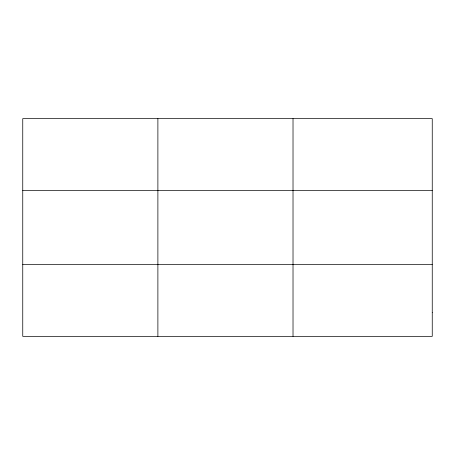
<?xml version="1.0" encoding="UTF-8"?>
<svg xmlns="http://www.w3.org/2000/svg" width="455" height="455" viewBox="0 0 455 455"><rect width="100%" height="100%" fill="white"/><g stroke="black" fill="none" stroke-linecap="round" stroke-linejoin="round"><path stroke-width="0.68" d="M157.885 336.347L157.885 118.653M293.02 336.347L293.02 118.653M22.75 190.491L432.25 190.491M22.75 264.509L432.25 264.509M432.25 312.397L432.25 336.347L22.75 336.347L22.75 118.653L432.25 118.653L432.25 312.397"/></g></svg>
